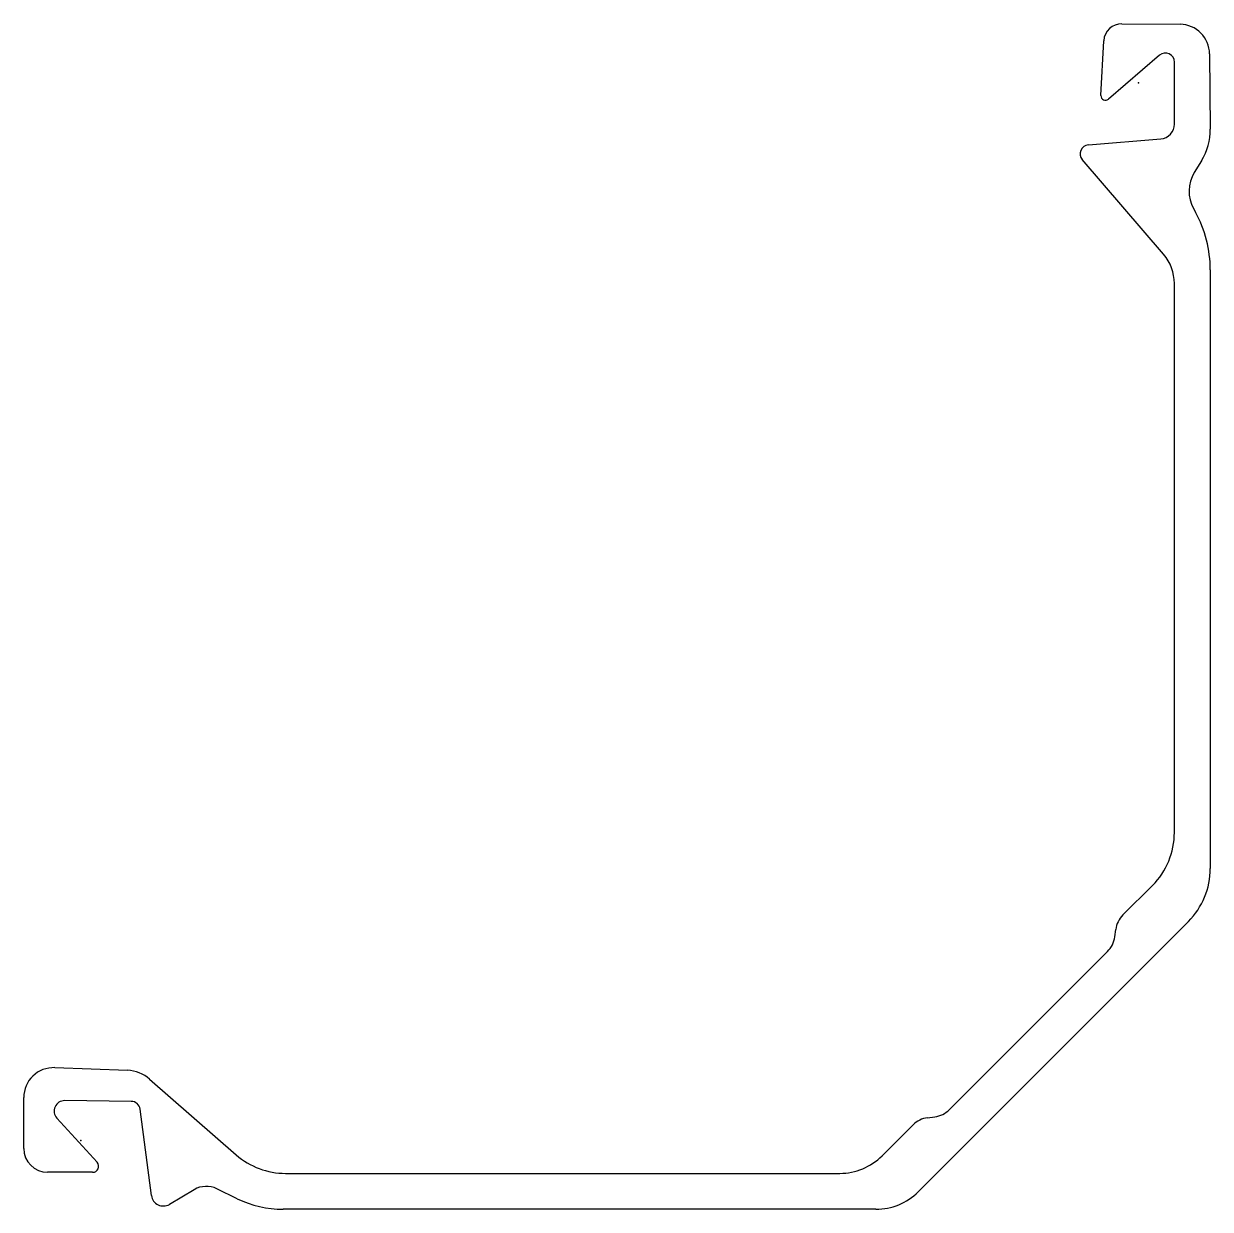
# Model space of a CAD drawing. Extents: x -19 to 378, y -23 to 373.
import ezdxf

# ---------------------------------------------------------------- set-up
doc = ezdxf.new("R2010")
doc.units = 0
doc.header["$MEASUREMENT"] = 0
doc.layers.get('0').update_dxf_attribs({"color": 5, "linetype": 'CONTINUOUS'})

msp = doc.modelspace()

# ---------------------------------------------------------------- linework, layer by layer
at = {"linetype": 'Continuous'}
for p, q in [((347.99805, 373.29242), (367.42252, 373.09818)), ((341.00848, 349.26971), (341.94589, 367.59918)), ((360.6174, 362.74405), (343.48282, 348.05429)), ((377.32217, 363.18237), (377.53238, 338.06854)), ((365.57001, 339.77817), (365.57001, 360.46649)), ((336.79382, 332.81906), (360.97714, 334.79477)), ((361.92307, 296.2247), (334.76147, 327.87531)), ((374.62665, 327.51797), (372.19449, 323.51398)), ((371.93796, 311.49759), (372.58228, 310.32703)), ((377.54001, 291.0387), (377.54001, 90.91322)), ((365.54001, 102.95534), (365.54001, 286.45609)), ((348.35092, 75.41093), (358.21768, 85.27767)), ((370.22025, 73.23811), (279.9082, -17.10009)), ((345.61612, 68.09128), (345.93384, 70.50831)), ((290.36862, 10.34898), (343.19955, 63.18919)), ((-8.72511, 24.37154), (15.54663, 23.4853)), ((23.00494, 20.52935), (51.97372, -4.78511)), ((-19.09, -2.61), (-19.09, 14.3782)), ((16.84861, 13.10847), (-5.39598, 13.35195)), ((23.59919, -18.39171), (19.79004, 10.50078)), ((-8.02106, 7.49449), (5.42921, -7.26276)), ((267.83786, -5.10214), (278.14151, 5.2015)), ((283.06317, 7.62107), (285.44644, 7.92887)), ((3.95105, -10.61), (-11.09, -10.61)), ((68.42411, -10.96), (253.69572, -10.96)), ((37.8894, -16.41593), (29.59925, -21.31291)), ((52.30481, -19.43826), (45.45552, -16.10895)), ((265.76404, -22.96), (67.60577, -22.96))]:
    msp.add_line(p, q, dxfattribs=at)
for centre, radius, start, end in [((347.93805, 367.29272), 6, 89.42706, 177.07227), ((367.32254, 363.09866), 10, 0.47963, 89.42717), ((362.57001, 360.46649), 3, 0, 130.6073), ((342.5065, 349.19308), 1.5, 177.07164, 310.60736), ((360.57001, 339.77817), 5, 274.67059, 0), ((357.53308, 337.90115), 20, 328.72417, 0.47954), ((337.03809, 329.82901), 3, 94.67023, 220.63499), ((382.45062, 317.28409), 12, 148.72423, 208.82976), ((337.54001, 291.0387), 40, 0, 28.82972), ((350.54001, 286.45609), 15, 0, 40.63526), ((340.54001, 102.95534), 25, 315.00001, 0), ((352.54001, 90.91322), 25, 315.00831, 0), ((354.36133, 69.40052), 8.5, 135, 172.51144), ((337.1886, 69.19907), 8.5, 315.00515, 352.51147), ((-9.09, 14.3782), 10, 87.90887, 180), ((15.10876, 11.4933), 12, 48.85131, 87.90887), ((-5.43429, 9.85216), 3.5, 89.37289, 222.34713), ((16.81578, 10.10865), 3, 7.51049, 89.37289), ((284.3577, 16.35886), 8.5, 277.3591, 315.00499), ((284.15192, -0.80891), 8.5, 97.3591, 134.99999), ((-11.09, -2.61), 8, 180, 270), ((3.95105, -8.61), 2, 270, 42.34712), ((68.42411, 14.04), 25, 228.85131, 270), ((253.69572, 9.04), 20, 270, 315), ((41.95816, -23.30398), 8, 64.07654, 120.57025), ((27.56488, -17.86888), 4, 187.51049, 300.57025), ((67.60577, 12.04), 35, 244.07654, 270), ((265.76404, -2.96), 20, 270, 315.00826)]:
    msp.add_arc(centre, radius, start, end, dxfattribs=at)
for p in [(353.54999, 353.54999), (0, 0)]:
    msp.add_point(p, dxfattribs=at)

doc.saveas('drawing.dxf')
